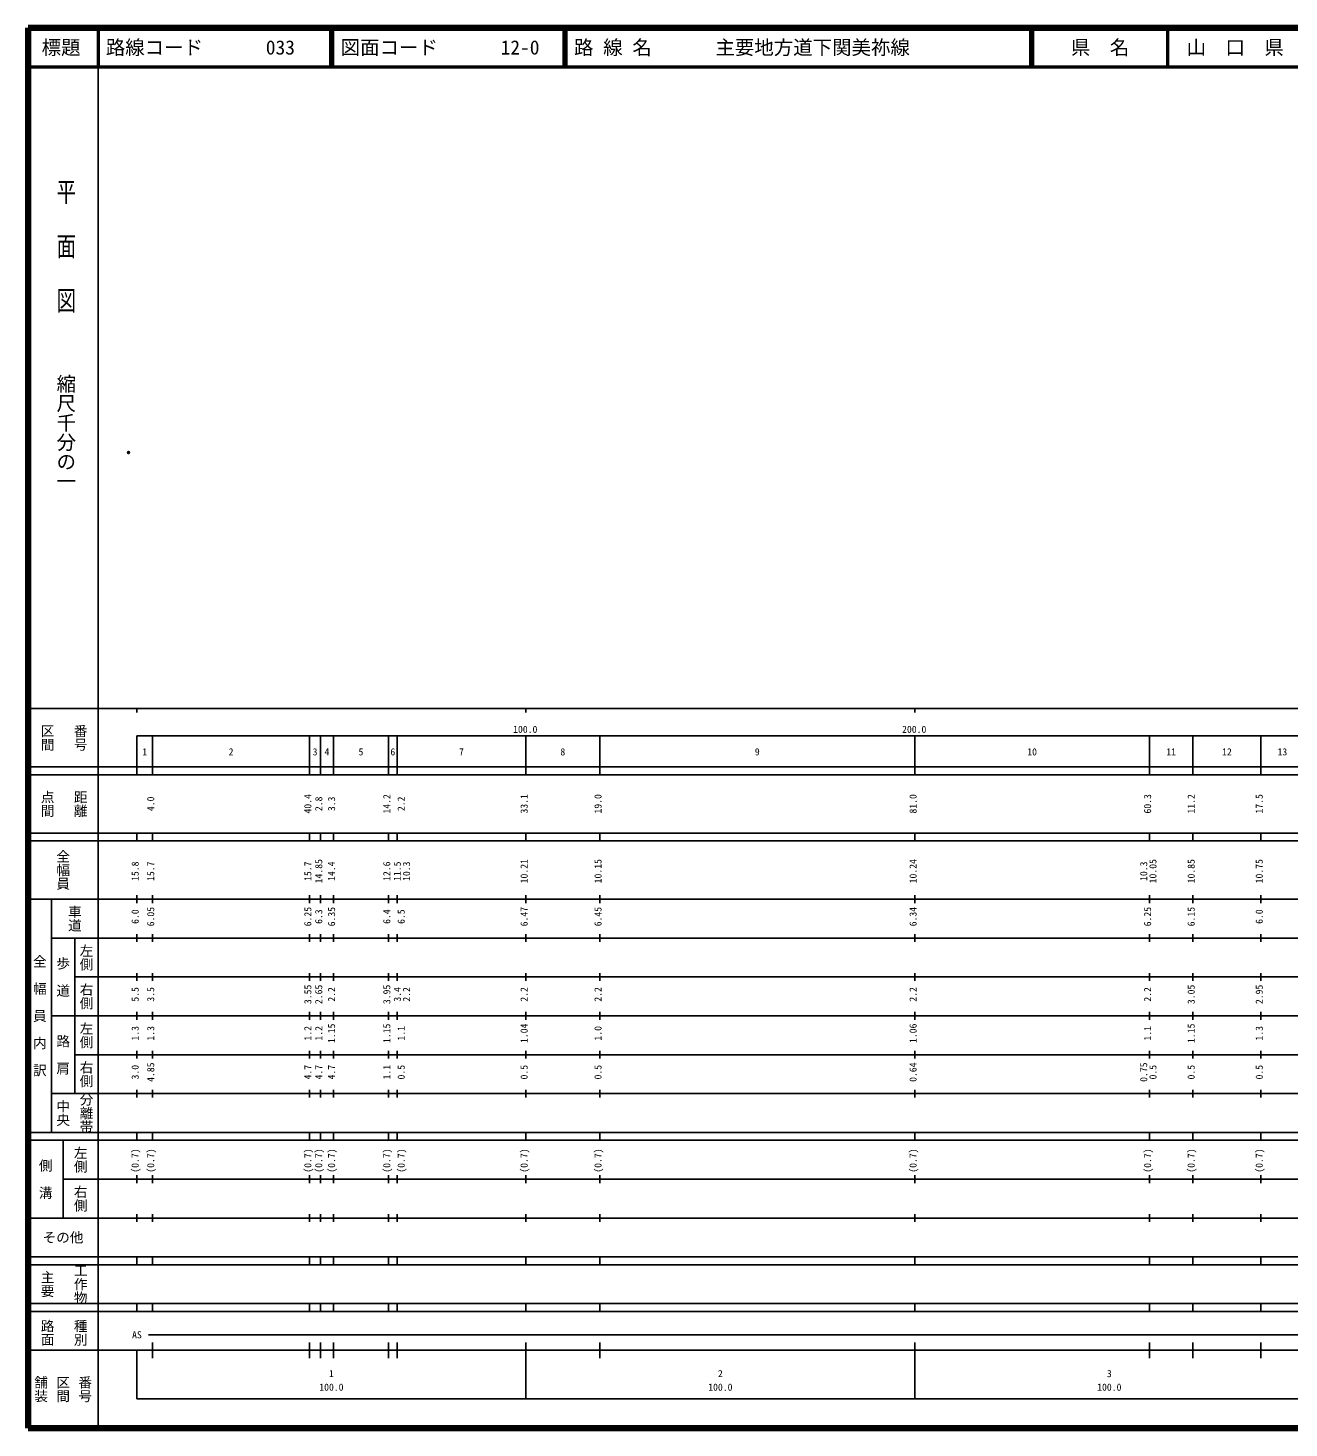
# Model space of a CAD drawing. Units: millimetres on the paper. Extents: x 40 to 680, y 20 to 380.
# Drawn here: x 40 to 364.2, y 20 to 380 of the extents above; entities that cross this region are included whole.
import ezdxf
from ezdxf.enums import TextEntityAlignment as Align

# ---------------------------------------------------------------- set-up
doc = ezdxf.new("R2010")
doc.units = ezdxf.units.MM
doc.header["$PDMODE"] = 32
doc.header["$PDSIZE"] = 0.5
doc.layers.add('M-OTRS', color=6, linetype='Continuous')
doc.layers.add('M-TTL-TXT', color=7, linetype='Continuous')
for name, color, linetype, lineweight in [('M-TTL', 2, 'Continuous', 140), ('M-TTL-BAND', 7, 'Continuous', 25), ('M-TTL-LINE', 7, 'Continuous', 50)]:
    doc.layers.add(name, color=color, linetype=linetype, lineweight=lineweight)
doc.styles.add('@ＭＳ ゴシック', font='')
doc.styles.add('ＭＳ ゴシック', font='')
doc.styles.get('@ＭＳ ゴシック').set_extended_font_data('@MS Gothic')
doc.styles.get('ＭＳ ゴシック').set_extended_font_data('MS Gothic')

msp = doc.modelspace()

# ---------------------------------------------------------------- linework, layer by layer
at = {"layer": 'M-OTRS'}
msp.add_point((65.861, 270.822), dxfattribs=at)
at = {"layer": 'M-TTL'}
for p, q in [((40, 380), (40, 20)), ((680, 380), (40, 380)), ((40, 20), (680, 20))]:
    msp.add_line(p, q, dxfattribs=at)
at = {"layer": 'M-TTL-BAND'}
for p, q in [((58, 370), (58, 20)), ((40, 205), (579, 205)), ((68, 205), (68, 204)), ((168, 205), (168, 204)), ((268, 205), (268, 204)), ((68, 198), (579, 198)), ((68, 198), (68, 188)), ((72, 188), (72, 198)), ((112.4, 188), (112.4, 198)), ((115.2, 188), (115.2, 198)), ((118.5, 188), (118.5, 198)), ((132.7, 188), (132.7, 198)), ((134.9, 188), (134.9, 198)), ((168, 188), (168, 198)), ((187, 188), (187, 198)), ((268, 188), (268, 198)), ((328.3, 188), (328.3, 198)), ((339.5, 188), (339.5, 198)), ((357, 188), (357, 198)), ((40, 190), (579, 190)), ((40, 188), (579, 188)), ((40, 173), (579, 173)), ((68, 171), (68, 173)), ((72, 171), (72, 173)), ((112.4, 171), (112.4, 173)), ((115.2, 171), (115.2, 173)), ((118.5, 171), (118.5, 173)), ((132.7, 171), (132.7, 173)), ((134.9, 171), (134.9, 173)), ((168, 171), (168, 173)), ((187, 171), (187, 173)), ((268, 171), (268, 173)), ((328.3, 171), (328.3, 173)), ((339.5, 171), (339.5, 173)), ((357, 171), (357, 173)), ((40, 171), (579, 171)), ((40, 156), (579, 156)), ((46, 96), (46, 156)), ((68, 155), (68, 157)), ((72, 155), (72, 157)), ((112.4, 155), (112.4, 157)), ((115.2, 155), (115.2, 157)), ((118.5, 155), (118.5, 157)), ((132.7, 155), (132.7, 157)), ((134.9, 155), (134.9, 157)), ((168, 155), (168, 157)), ((187, 155), (187, 157)), ((268, 155), (268, 157)), ((328.3, 155), (328.3, 157)), ((339.5, 155), (339.5, 157)), ((357, 155), (357, 157)), ((46, 146), (579, 146)), ((52, 146), (52, 106)), ((68, 145), (68, 147)), ((72, 145), (72, 147)), ((112.4, 145), (112.4, 147)), ((115.2, 145), (115.2, 147)), ((118.5, 145), (118.5, 147)), ((132.7, 145), (132.7, 147)), ((134.9, 145), (134.9, 147)), ((168, 145), (168, 147)), ((187, 145), (187, 147)), ((268, 145), (268, 147)), ((328.3, 145), (328.3, 147)), ((339.5, 145), (339.5, 147)), ((357, 145), (357, 147)), ((68, 135), (68, 137)), ((72, 135), (72, 137)), ((112.4, 135), (112.4, 137)), ((115.2, 135), (115.2, 137)), ((118.5, 135), (118.5, 137)), ((132.7, 135), (132.7, 137)), ((134.9, 135), (134.9, 137)), ((168, 135), (168, 137)), ((187, 135), (187, 137)), ((268, 135), (268, 137)), ((328.3, 135), (328.3, 137)), ((339.5, 135), (339.5, 137)), ((357, 135), (357, 137)), ((52, 136), (579, 136)), ((46, 126), (579, 126)), ((68, 125), (68, 127)), ((72, 125), (72, 127)), ((112.4, 125), (112.4, 127)), ((115.2, 125), (115.2, 127)), ((118.5, 125), (118.5, 127)), ((132.7, 125), (132.7, 127)), ((134.9, 125), (134.9, 127)), ((168, 125), (168, 127)), ((187, 125), (187, 127)), ((268, 125), (268, 127)), ((328.3, 125), (328.3, 127)), ((339.5, 125), (339.5, 127)), ((357, 125), (357, 127)), ((52, 116), (579, 116)), ((68, 115), (68, 117)), ((72, 115), (72, 117)), ((112.4, 115), (112.4, 117)), ((115.2, 115), (115.2, 117)), ((118.5, 115), (118.5, 117)), ((132.7, 115), (132.7, 117)), ((134.9, 115), (134.9, 117)), ((168, 115), (168, 117)), ((187, 115), (187, 117)), ((268, 115), (268, 117)), ((328.3, 115), (328.3, 117)), ((339.5, 115), (339.5, 117)), ((357, 115), (357, 117)), ((46, 106), (579, 106)), ((68, 105), (68, 107)), ((72, 105), (72, 107)), ((112.4, 105), (112.4, 107)), ((115.2, 105), (115.2, 107)), ((118.5, 105), (118.5, 107)), ((132.7, 105), (132.7, 107)), ((134.9, 105), (134.9, 107)), ((168, 105), (168, 107)), ((187, 105), (187, 107)), ((268, 105), (268, 107)), ((328.3, 105), (328.3, 107)), ((339.5, 105), (339.5, 107)), ((357, 105), (357, 107)), ((40, 96), (579, 96)), ((40, 94), (579, 94)), ((49, 94), (49, 74)), ((68, 94), (68, 96)), ((72, 94), (72, 96)), ((112.4, 94), (112.4, 96)), ((115.2, 94), (115.2, 96)), ((118.5, 94), (118.5, 96)), ((132.7, 94), (132.7, 96)), ((134.9, 94), (134.9, 96)), ((168, 94), (168, 96)), ((187, 94), (187, 96)), ((268, 94), (268, 96)), ((328.3, 94), (328.3, 96)), ((339.5, 94), (339.5, 96)), ((357, 94), (357, 96)), ((49, 84), (579, 84)), ((68, 83), (68, 85)), ((72, 83), (72, 85)), ((112.4, 83), (112.4, 85)), ((115.2, 83), (115.2, 85)), ((118.5, 83), (118.5, 85)), ((132.7, 83), (132.7, 85)), ((134.9, 83), (134.9, 85)), ((168, 83), (168, 85)), ((187, 83), (187, 85)), ((268, 83), (268, 85)), ((328.3, 83), (328.3, 85)), ((339.5, 83), (339.5, 85)), ((357, 83), (357, 85)), ((40, 74), (579, 74)), ((68, 73), (68, 75)), ((72, 73), (72, 75)), ((112.4, 73), (112.4, 75)), ((115.2, 73), (115.2, 75)), ((118.5, 73), (118.5, 75)), ((132.7, 73), (132.7, 75)), ((134.9, 73), (134.9, 75)), ((168, 73), (168, 75)), ((187, 73), (187, 75)), ((268, 73), (268, 75)), ((328.3, 73), (328.3, 75)), ((339.5, 73), (339.5, 75)), ((357, 73), (357, 75)), ((40, 64), (579, 64)), ((40, 62), (579, 62)), ((68, 62), (68, 64)), ((72, 62), (72, 64)), ((112.4, 62), (112.4, 64)), ((115.2, 62), (115.2, 64)), ((118.5, 62), (118.5, 64)), ((132.7, 62), (132.7, 64)), ((134.9, 62), (134.9, 64)), ((168, 62), (168, 64)), ((187, 62), (187, 64)), ((268, 62), (268, 64)), ((328.3, 62), (328.3, 64)), ((339.5, 62), (339.5, 64)), ((357, 62), (357, 64)), ((40, 52), (579, 52)), ((68, 50), (68, 52)), ((72, 50), (72, 52)), ((112.4, 50), (112.4, 52)), ((115.2, 50), (115.2, 52)), ((118.5, 50), (118.5, 52)), ((132.7, 50), (132.7, 52)), ((134.9, 50), (134.9, 52)), ((168, 50), (168, 52)), ((187, 50), (187, 52)), ((268, 50), (268, 52)), ((328.3, 50), (328.3, 52)), ((339.5, 50), (339.5, 52)), ((357, 50), (357, 52)), ((40, 50), (579, 50)), ((71, 44), (565, 44)), ((40, 40), (579, 40)), ((68, 40), (68, 27.5)), ((72, 38), (72, 42)), ((112.4, 38), (112.4, 42)), ((115.2, 38), (115.2, 42)), ((118.5, 38), (118.5, 42)), ((132.7, 38), (132.7, 42)), ((134.9, 38), (134.9, 42)), ((168, 27.5), (168, 42)), ((187, 38), (187, 42)), ((268, 27.5), (268, 42)), ((328.3, 38), (328.3, 42)), ((339.5, 38), (339.5, 42)), ((357, 38), (357, 42)), ((68, 27.5), (579, 27.5))]:
    msp.add_line(p, q, dxfattribs=at)
at = {"layer": 'M-TTL-LINE'}
for p, q in [((58, 380), (58, 370)), ((117.75, 380), (117.75, 370)), ((118.25, 380), (118.25, 370)), ((177.75, 380), (177.75, 370)), ((178.25, 380), (178.25, 370)), ((297.75, 380), (297.75, 370)), ((298.25, 380), (298.25, 370)), ((333, 380), (333, 370)), ((40, 370), (680, 370))]:
    msp.add_line(p, q, dxfattribs=at)

# ---------------------------------------------------------------- texts
at = {"layer": 'M-TTL-BAND', "style": '@ＭＳ ゴシック', "width": 1.4}
msp.add_text('平  面  図', height=3.666, rotation=270, dxfattribs=at).set_placement((49.777, 306.475), align=Align.MIDDLE_RIGHT)
at = {"layer": 'M-TTL-BAND', "style": '@ＭＳ ゴシック'}
msp.add_text('縮尺千分の一', height=3.666, rotation=270, dxfattribs=at).set_placement((49.777, 261.03), align=Align.MIDDLE_RIGHT)
for s, p in [('区間', (45, 197.5)), ('番号', (53.5, 197.5)), ('点間', (45, 180.5)), ('距離', (53.5, 180.5)), ('全幅員', (49, 163.5)), ('車道', (52, 151)), ('左側', (55, 141)), ('全\u3000幅\u3000員\u3000内\u3000訳', (43, 126)), ('歩\u3000道', (49, 136)), ('右側', (55, 131)), ('左側', (55, 121)), ('路\u3000肩', (49, 116)), ('右側', (55, 111)), ('分離帯', (55, 101)), ('中央', (49, 101)), ('左側', (53.5, 89)), ('側\u3000溝', (44.5, 84)), ('右側', (53.5, 79)), ('工作物', (53.5, 57)), ('主要', (45, 57)), ('路面', (45, 44.5)), ('種別', (53.5, 44.5)), ('舗装', (43.333, 30)), ('区間', (49, 30)), ('番号', (54.667, 30))]:
    msp.add_text(s, height=2.566, rotation=270, dxfattribs=at).set_placement(p, align=Align.MIDDLE_CENTER)
at = {"layer": 'M-TTL-BAND', "style": 'ＭＳ ゴシック'}
for s, p in [('100.0', (167.844, 198.195)), ('200.0', (267.844, 198.195)), ('1', (70, 192.405)), ('2', (92.2, 192.405)), ('3', (113.8, 192.405)), ('4', (116.85, 192.405)), ('5', (125.6, 192.405)), ('6', (133.8, 192.405)), ('7', (151.45, 192.405)), ('8', (177.5, 192.405)), ('9', (227.5, 192.405)), ('10', (298.15, 192.405)), ('11', (333.9, 192.405)), ('12', (348.25, 192.405)), ('13', (362.5, 192.405)), ('AS', (68, 42.5)), ('1', (118, 32.523)), ('2', (218, 32.523)), ('3', (318, 32.523)), ('100.0', (118, 29.033)), ('100.0', (218, 29.033)), ('100.0', (318, 29.033))]:
    msp.add_text(s, height=1.833, dxfattribs=at).set_placement(p, align=Align.BOTTOM_CENTER)
for s, p in [('4.0', (73, 180.5)), ('40.4', (113.4, 180.5)), ('2.8', (116.2, 180.5)), ('3.3', (119.5, 180.5)), ('14.2', (133.7, 180.5)), ('2.2', (137.4, 180.5)), ('33.1', (169, 180.5)), ('19.0', (188, 180.5)), ('81.0', (269, 180.5)), ('60.3', (329.3, 180.5)), ('11.2', (340.5, 180.5)), ('17.5', (358, 180.5)), ('14.85', (116.2, 163.174)), ('10.21', (169, 163.174)), ('10.15', (188, 163.174)), ('10.24', (269, 163.174)), ('10.05', (330.67, 163.174)), ('10.85', (340.5, 163.174)), ('10.75', (358, 163.174)), ('15.8', (69, 163.174)), ('15.7', (73, 163.174)), ('15.7', (113.4, 163.174)), ('14.4', (119.5, 163.174)), ('12.6', (133.7, 163.174)), ('11.5', (136.4, 163.174)), ('10.3', (138.77, 163.174)), ('10.3', (328.3, 163.174)), ('6.0', (69, 151.5)), ('6.05', (73, 151.5)), ('6.25', (113.4, 151.5)), ('6.3', (116.2, 151.5)), ('6.35', (119.5, 151.5)), ('6.4', (133.7, 151.5)), ('6.5', (137.4, 151.5)), ('6.47', (169, 151.5)), ('6.45', (188, 151.5)), ('6.34', (269, 151.5)), ('6.25', (329.3, 151.5)), ('6.15', (340.5, 151.5)), ('6.0', (358, 151.5)), ('5.5', (69, 131.5)), ('3.5', (73, 131.5)), ('3.55', (113.4, 131.5)), ('2.65', (116.2, 131.5)), ('2.2', (119.5, 131.5)), ('3.95', (133.7, 131.5)), ('3.4', (136.4, 131.5)), ('2.2', (138.77, 131.5)), ('2.2', (169, 131.5)), ('2.2', (188, 131.5)), ('2.2', (269, 131.5)), ('2.2', (329.3, 131.5)), ('3.05', (340.5, 131.5)), ('2.95', (358, 131.5)), ('1.3', (69, 121.5)), ('1.3', (73, 121.5)), ('1.2', (113.4, 121.5)), ('1.2', (116.2, 121.5)), ('1.15', (119.5, 121.5)), ('1.15', (133.7, 121.5)), ('1.1', (137.4, 121.5)), ('1.04', (169, 121.5)), ('1.0', (188, 121.5)), ('1.06', (269, 121.5)), ('1.1', (329.3, 121.5)), ('1.15', (340.5, 121.5)), ('1.3', (358, 121.5)), ('3.0', (69, 111.5)), ('4.85', (73, 111.5)), ('4.7', (113.4, 111.5)), ('4.7', (116.2, 111.5)), ('4.7', (119.5, 111.5)), ('1.1', (133.7, 111.5)), ('0.5', (137.4, 111.5)), ('0.5', (169, 111.5)), ('0.5', (188, 111.5)), ('0.64', (269, 111.5)), ('0.75', (328.3, 111.5)), ('0.5', (330.67, 111.5)), ('0.5', (340.5, 111.5)), ('0.5', (358, 111.5)), ('(0.7)', (69, 88.764)), ('(0.7)', (73, 88.764)), ('(0.7)', (113.4, 88.764)), ('(0.7)', (116.2, 88.764)), ('(0.7)', (119.5, 88.764)), ('(0.7)', (133.7, 88.764)), ('(0.7)', (137.4, 88.764)), ('(0.7)', (169, 88.764)), ('(0.7)', (188, 88.764)), ('(0.7)', (269, 88.764)), ('(0.7)', (329.3, 88.764)), ('(0.7)', (340.5, 88.764)), ('(0.7)', (358, 88.764))]:
    msp.add_text(s, height=1.833, rotation=90, dxfattribs=at).set_placement(p, align=Align.BOTTOM_CENTER)
msp.add_text('その他', height=2.566, dxfattribs=at).set_placement((49, 69), align=Align.MIDDLE_CENTER)
at = {"layer": 'M-TTL-TXT', "style": 'ＭＳ ゴシック'}
for s, p in [('標題', (48.5, 375)), ('県\u3000名', (315.625, 375)), ('山\u3000口\u3000県', (350.375, 375))]:
    msp.add_text(s, height=3.666, dxfattribs=at).set_placement(p, align=Align.MIDDLE_CENTER)
for s, p in [('路線コード', (60, 375)), ('033', (101.142, 375)), ('図面コード', (120.38, 375)), ('12-0', (161.521, 375)), ('路 線 名', (180.38, 375)), ('主要地方道下関美祢線', (216.734, 375))]:
    msp.add_text(s, height=3.666, dxfattribs=at).set_placement(p, align=Align.MIDDLE_LEFT)

doc.saveas('drawing.dxf')
